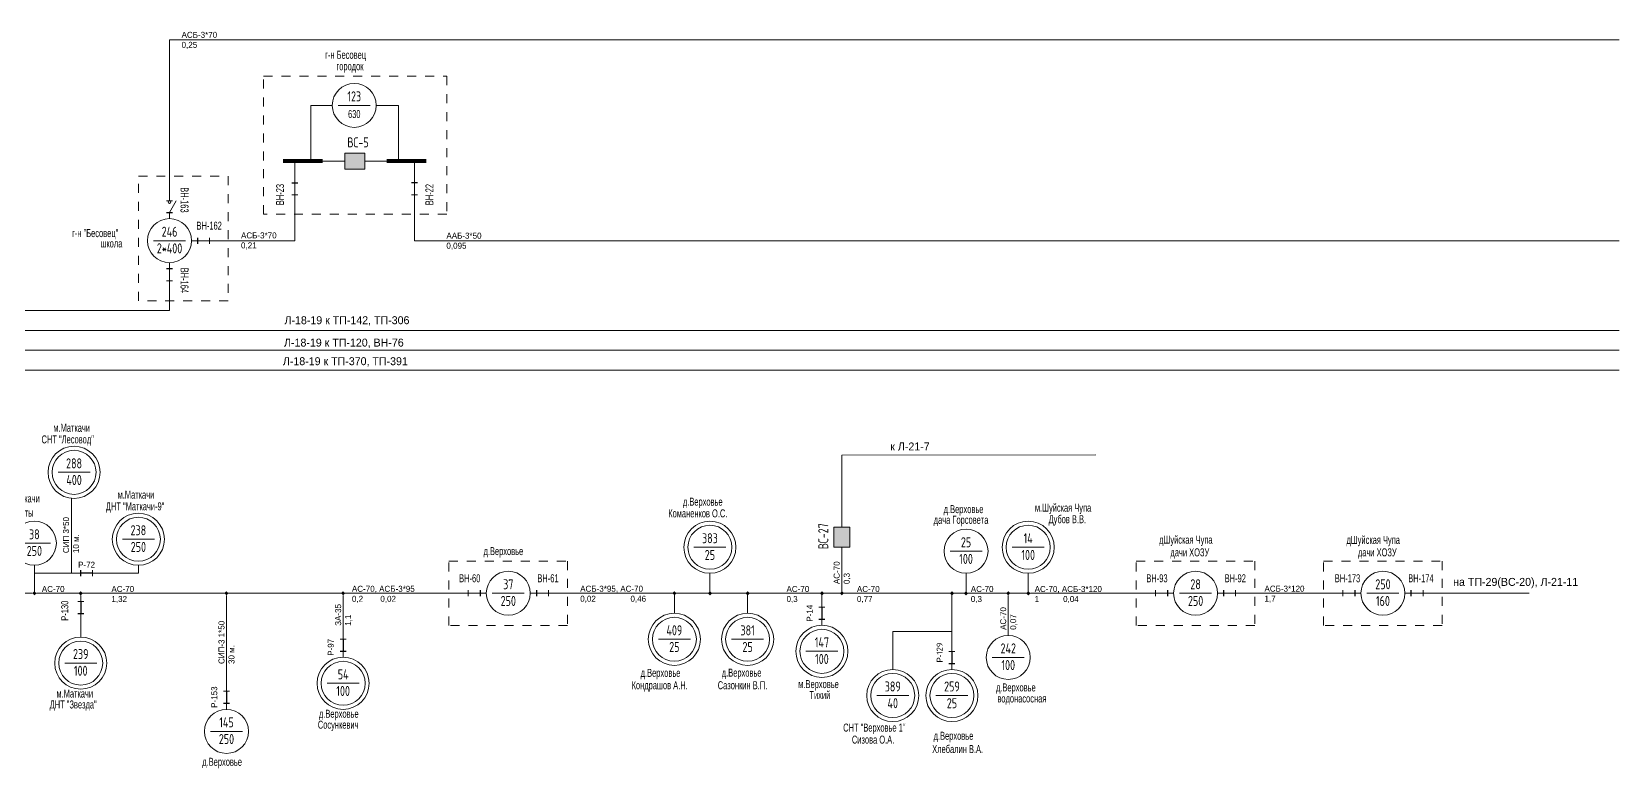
# Model space of a CAD drawing. Header units: millimetres. Extents: x 761 to 2477, y -1102 to -145.
# Drawn here: x 1527.9 to 1704.6, y -352.6 to -270.7 of the extents above; entities that cross this region are included whole.
import ezdxf
from ezdxf.enums import TextEntityAlignment as Align

# ---------------------------------------------------------------- set-up
doc = ezdxf.new("R2010")
doc.units = ezdxf.units.MM
doc.linetypes.add('JIS_02_1.0', pattern=[2, 1, -1])
for name, color, linetype, lineweight in [('10_КВ', 250, 'Continuous', 18), ('АТРИБУТЫ', 7, 'Continuous', 13), ('РАЗЪЕД_РУБИЛЬН', 150, 'Continuous', 13), ('ТЕКСТ', 7, 'Continuous', 13)]:
    doc.layers.add(name, color=color, linetype=linetype, lineweight=lineweight)
doc.layers.add('СХ_ОПЕРАТИВНАЯ', color=10, linetype='Continuous')
doc.layers.add('ШУНТ_РАЗЪЕД', color=161, linetype='Continuous')
doc.styles.add('ATTRIB', font='txt.shx', dxfattribs={"width": 0.7, "height": 5})
doc.styles.add('ТЕКСТ_МОДЕЛИ', font='txt.shx', dxfattribs={"width": 0.7, "height": 5})

# ---------------------------------------------------------------- blocks, each defined once
blk = doc.blocks.new('ОТВЕТВЛЕНИЕ')
at = {"color": 0, "linetype": 'ByBlock'}
blk.add_solid([(0, 1.06), (1.06, 0), (-1.06, 0), (0, -1.06)], dxfattribs=at)
blk = doc.blocks.new('ТРАНСФ_ПОДСТ')
at = {"color": 7}
blk.add_line((-8, -11), (8, -11), dxfattribs=at)
at = {"color": 0}
blk.add_circle((0, -11), 11, dxfattribs=at)
at = {"layer": 'АТРИБУТЫ', "style": 'ATTRIB', "width": 0.7, "flags": 4}
for tag, p in [('OBOZN', (0, -9)), ('MOCHNOCT', (0, -17.33))]:
    blk.add_attdef(tag, text='', height=5, dxfattribs=at).set_placement(p, align=Align.CENTER)
at = {"layer": 'АТРИБУТЫ', "style": 'ТЕКСТ_МОДЕЛИ', "width": 0.7}
blk.add_attdef('MESTO_1', text='', height=5, dxfattribs=at).set_placement((14, -11), align=Align.BOTTOM_LEFT)
blk.add_attdef('MESTO_2', text='', height=5, dxfattribs=at).set_placement((14, -12), align=Align.TOP_LEFT)
blk = doc.blocks.new('РАЗЪЕДИНИТЕЛЬ')
at = {"color": 0, "linetype": 'ByBlock'}
for p, q in [((0, 0), (0, -3)), ((0, -9), (0, -12))]:
    blk.add_line(p, q, dxfattribs=at)
at = {"layer": 'РАЗЪЕД_РУБИЛЬН', "color": 0, "linetype": 'ByBlock'}
blk.add_line((-1.5, -3), (1.5, -3), dxfattribs=at)
at = {"layer": 'СХ_ОПЕРАТИВНАЯ', "color": 0, "linetype": 'ByBlock'}
blk.add_line((-1.5, -9), (1.5, -9), dxfattribs=at)
at = {"layer": 'ШУНТ_РАЗЪЕД', "color": 0}
blk.add_line((0, -3), (0, -9), dxfattribs=at)
at = {"layer": 'РАЗЪЕД_РУБИЛЬН', "color": 7, "style": 'ATTRIB', "width": 0.7}
blk.add_attdef('ДИСП_НОМ', text='', height=5, dxfattribs=at).set_placement((-4.75, -6), align=Align.MIDDLE_RIGHT)
at = {"layer": 'РАЗЪЕД_РУБИЛЬН', "color": 7, "style": 'ATTRIB', "width": 0.7, "flags": 1}
blk.add_attdef('КОД', text='', height=5, dxfattribs=at).set_placement((-4.75, -12), align=Align.MIDDLE_RIGHT)
blk = doc.blocks.new('ВЫКЛ_НАГРУЗКИ')
at = {"color": 0, "linetype": 'ByBlock'}
for p, q in [((0, 0), (0, -3)), ((0, -9), (0, -12))]:
    blk.add_line(p, q, dxfattribs=at)
at = {"layer": 'РАЗЪЕД_РУБИЛЬН', "color": 0, "linetype": 'ByBlock'}
blk.add_line((-1.5, -3), (1.5, -3), dxfattribs=at)
at = {"layer": 'СХ_ОПЕРАТИВНАЯ', "color": 0, "linetype": 'ByBlock'}
blk.add_line((-1.5, -9), (1.5, -9), dxfattribs=at)
at = {"layer": 'РАЗЪЕД_РУБИЛЬН', "color": 7, "style": 'ATTRIB', "width": 0.7}
blk.add_attdef('ДИСП_НОМ', text='', height=5, dxfattribs=at).set_placement((-4.75, -6), align=Align.MIDDLE_RIGHT)
at = {"layer": 'РАЗЪЕД_РУБИЛЬН', "color": 7, "style": 'ATTRIB', "width": 0.7, "flags": 1}
blk.add_attdef('КОД', text='', height=5, dxfattribs=at).set_placement((-4.75, -12), align=Align.MIDDLE_RIGHT)
blk = doc.blocks.new('ВЫКЛЮЧАТЕЛЬ')
at = {"color": 0, "linetype": 'ByBlock'}
for p, q in [((0, 0), (0, -3)), ((0, -13), (0, -16))]:
    blk.add_line(p, q, dxfattribs=at)
blk.add_lwpolyline([(-4, -3), (4, -3), (4, -13), (-4, -13)], close=True, dxfattribs=at)
at = {"layer": 'АТРИБУТЫ', "style": 'ATTRIB', "width": 0.7}
blk.add_attdef('ДИСП_НОМ', text='', height=5, dxfattribs=at).set_placement((-6, -8), align=Align.MIDDLE_RIGHT)
at = {"layer": 'АТРИБУТЫ', "style": 'ATTRIB', "width": 0.7, "flags": 1}
blk.add_attdef('КОД', text='', height=5, dxfattribs=at).set_placement((-6, -14), align=Align.MIDDLE_RIGHT)

msp = doc.modelspace()

# ---------------------------------------------------------------- hatches: boundary and pattern name
at = {"layer": '10_КВ'}
h = msp.add_hatch(color=7, dxfattribs=at)
h.dxf.hatch_style = 1
h.paths.add_polyline_path([(1564.95, -285.93), (1564.95, -284.15), (1562.72, -284.15), (1562.72, -285.93)])
edge = h.paths.add_edge_path()
edge.add_line((1562.72, -285.04), (1562.05, -285.04))
edge = h.paths.add_edge_path()
edge.add_line((1565.62, -285.04), (1564.95, -285.04))
h.paths.add_polyline_path([(1562.26, -283.8), (1565.67, -283.8), (1565.67, -282.13), (1562.26, -282.13)], flags=9)
msp.add_hatch(color=7, dxfattribs=at).paths.add_polyline_path([(1617.2, -325.79), (1617.2, -328.02), (1618.98, -328.02), (1618.98, -325.79)])

# ---------------------------------------------------------------- linework, layer by layer
at = {"layer": '10_КВ', "color": 112}
for p, q in [((1543.22, -288.78), (1543.22, -271.53)), ((1543.22, -271.53), (1704.64, -271.53))]:
    msp.add_line(p, q, dxfattribs=at)
at = {"layer": '10_КВ', "color": 7}
for p, q in [((1558.96, -285.04), (1558.96, -278.84)), ((1558.96, -278.84), (1561.34, -278.84)), ((1568.71, -278.84), (1566.24, -278.84)), ((1568.71, -285.04), (1568.71, -278.84)), ((1557.19, -286.81), (1557.19, -285.04)), ((1560.28, -285.04), (1562.05, -285.04)), ((1565.22, -285.04), (1567.39, -285.04)), ((1570.48, -286.81), (1570.48, -285.04)), ((1557.19, -288.81), (1557.19, -286.81)), ((1570.48, -288.81), (1570.48, -287.47)), ((1543.22, -290.78), (1543.96, -289.45)), ((1557.19, -289.48), (1557.19, -293.9)), ((1570.48, -289.48), (1570.48, -293.9)), ((1546.33, -293.9), (1547.67, -293.9)), ((1548.34, -293.9), (1557.19, -293.9)), ((1570.48, -293.9), (1704.64, -293.9)), ((1543.22, -298.36), (1543.22, -297.02)), ((1543.22, -299.02), (1543.22, -301.68)), ((1490.34, -301.68), (1543.22, -301.68)), ((1508.5, -303.89), (1704.64, -303.89)), ((1512.92, -306.1), (1704.64, -306.1)), ((1517.35, -308.32), (1704.64, -308.32)), ((1618.09, -317.76), (1646.38, -317.75)), ((1618.09, -325.12), (1618.09, -317.76)), ((1618.09, -333.14), (1618.09, -328.68)), ((1528.17, -330.91), (1528.17, -330.02)), ((1539.75, -330.91), (1539.75, -330.02)), ((1528.17, -333.14), (1528.17, -330.91)), ((1528.17, -333.14), (1528.17, -330.91)), ((1528.17, -330.91), (1532.62, -330.91)), ((1535.3, -330.91), (1539.75, -330.91)), ((1603.39, -333.14), (1603.39, -330.91)), ((1631.91, -333.14), (1631.91, -330.91)), ((1638.83, -333.14), (1638.83, -330.91)), ((1527.94, -333.14), (1492.55, -333.14)), ((1528.41, -333.14), (1533.33, -333.14)), ((1533.33, -333.14), (1543.16, -333.14)), ((1543.16, -333.14), (1562.55, -333.14)), ((1549.56, -333.38), (1549.56, -337.83)), ((1562.55, -333.14), (1575.82, -333.14)), ((1562.55, -333.38), (1562.55, -337.83)), ((1576.49, -333.14), (1577.83, -333.14)), ((1584.06, -333.14), (1585.4, -333.14)), ((1586.07, -333.14), (1599.34, -333.14)), ((1599.34, -333.14), (1601.57, -333.14)), ((1599.43, -335.37), (1599.43, -333.14)), ((1601.57, -333.14), (1601.81, -333.14)), ((1601.81, -333.14), (1606.26, -333.14)), ((1606.26, -333.14), (1615.86, -333.14)), ((1607.59, -335.37), (1607.59, -333.14)), ((1615.86, -333.14), (1615.86, -334.03)), ((1615.86, -333.14), (1618.09, -333.14)), ((1618.32, -333.14), (1624.96, -333.14)), ((1624.96, -333.14), (1627.47, -333.14)), ((1627.47, -333.14), (1629.68, -333.14)), ((1629.68, -333.14), (1631.91, -333.14)), ((1630.34, -335.37), (1630.34, -333.14)), ((1632.15, -333.14), (1636.6, -333.14)), ((1636.6, -333.14), (1638.83, -333.14)), ((1636.61, -337.83), (1636.61, -333.37)), ((1639.08, -333.14), (1652.35, -333.14)), ((1653.02, -333.14), (1654.35, -333.14)), ((1660.59, -333.14), (1661.92, -333.14)), ((1662.59, -333.14), (1673.21, -333.14)), ((1673.88, -333.14), (1675.22, -333.14)), ((1681.45, -333.14), (1682.79, -333.14)), ((1682.93, -333.14), (1694.62, -333.14)), ((1630.34, -335.37), (1630.34, -338.95)), ((1533.33, -336.05), (1533.33, -338.01)), ((1630.34, -337.4), (1623.75, -337.4)), ((1623.75, -341.15), (1623.75, -337.4)), ((1623.75, -337.4), (1623.75, -337.4)), ((1549.56, -337.83), (1549.56, -343.38)), ((1623.75, -341.62), (1623.75, -341.15))]:
    msp.add_line(p, q, dxfattribs=at)
at = {"layer": '10_КВ', "color": 7, "ltscale": 100}
msp.add_line((1532.31, -322.58), (1532.31, -330.91), dxfattribs=at)
at = {"layer": '10_КВ', "color": 7, "linetype": 'JIS_02_1.0'}
for points in [[(1553.68, -275.61), (1574.08, -275.61), (1574.08, -290.96), (1553.68, -290.96)], [(1539.75, -286.72), (1549.75, -286.72), (1549.75, -300.58), (1539.75, -300.58)], [(1574.33, -329.55), (1587.52, -329.55), (1587.52, -336.72), (1574.33, -336.72)], [(1650.86, -329.55), (1664.05, -329.55), (1664.05, -336.72), (1650.86, -336.72)], [(1671.72, -329.55), (1684.91, -329.55), (1684.91, -336.72), (1671.72, -336.72)]]:
    msp.add_lwpolyline(points, close=True, dxfattribs=at)
at = {"layer": '10_КВ', "color": 7, "const_width": 0.445}
for points in [[(1560.28, -285.04), (1555.86, -285.04)], [(1571.81, -285.04), (1567.39, -285.04)]]:
    msp.add_lwpolyline(points, dxfattribs=at)
at = {"layer": '10_КВ', "color": 7}
for centre, radius in [((1543.22, -289.6), 0.147), ((1532.59, -319.68), 2.9), ((1539.75, -327.13), 2.9), ((1603.39, -328.02), 2.9), ((1638.83, -328.02), 2.9), ((1599.43, -338.26), 2.9), ((1607.59, -338.26), 2.9), ((1615.86, -339.6), 2.9), ((1533.33, -340.91), 2.9), ((1562.55, -343.16), 2.9), ((1623.75, -344.52), 2.9), ((1630.34, -344.52), 2.9)]:
    msp.add_circle(centre, radius, dxfattribs=at)

# ---------------------------------------------------------------- block references
ref = msp.add_blockref('ТРАНСФ_ПОДСТ', (1563.79, -276.39), dxfattribs=dict(at, xscale=0.2227016151358459, yscale=0.2227016151358459, zscale=0.2227016151358459))
ref.add_attrib('MESTO_1', 'г-н Бесовец', dxfattribs={"layer": 'АТРИБУТЫ', "height": 0.8908, "width": 0.7}).set_placement((1560.55, -273.93), align=Align.BOTTOM_LEFT)
ref.add_attrib('MESTO_2', 'городок', dxfattribs={"layer": 'АТРИБУТЫ', "height": 0.891, "width": 0.7}).set_placement((1561.81, -274.04), align=Align.TOP_LEFT)
ref.add_attrib('OBOZN', '123', dxfattribs={"layer": 'АТРИБУТЫ', "height": 1.114, "style": 'ATTRIB', "width": 0.7, "flags": 4}).set_placement((1563.79, -278.4), align=Align.CENTER)
ref.add_attrib('MOCHNOCT', '630', dxfattribs={"layer": 'АТРИБУТЫ', "height": 0.885, "width": 0.7, "flags": 4}).set_placement((1563.79, -280.25), align=Align.CENTER)
ref = msp.add_blockref('ВЫКЛЮЧАТЕЛЬ', (1565.62, -285.04), dxfattribs=dict(at, xscale=-0.2227016151359717, yscale=0.2227016151359717, zscale=0.2227016151360001, rotation=270))
ref.add_attrib('ДИСП_НОМ', 'ВС-5', dxfattribs={"layer": 'АТРИБУТЫ', "height": 1.114, "style": 'ATTRIB', "width": 0.7}).set_placement((1565.39, -282.96), align=Align.MIDDLE_RIGHT)
ref = msp.add_blockref('ВЫКЛ_НАГРУЗКИ', (1543.22, -288.78), dxfattribs=dict(at, xscale=-0.2227016151358459, yscale=0.2227016151359717, zscale=0.2227016151360001))
ref.add_attrib('ДИСП_НОМ', 'ВН-163', dxfattribs={"layer": 'РАЗЪЕД_РУБИЛЬН', "color": 7, "height": 0.891, "rotation": 270, "width": 0.7}).set_placement((1544.89, -290.78), align=Align.MIDDLE_RIGHT)
ref = msp.add_blockref('ВЫКЛ_НАГРУЗКИ', (1557.19, -289.48), dxfattribs=dict(at, xscale=-0.2227016151358459, yscale=0.2227016151359717, zscale=0.2227016151360001, rotation=180))
ref.add_attrib('ДИСП_НОМ', 'ВН-23', dxfattribs={"layer": 'РАЗЪЕД_РУБИЛЬН', "color": 7, "height": 0.891, "rotation": 90, "width": 0.7}).set_placement((1555.52, -288.77), align=Align.MIDDLE)
ref = msp.add_blockref('ВЫКЛ_НАГРУЗКИ', (1570.48, -289.48), dxfattribs=dict(at, xscale=0.2227016151358459, yscale=0.2227016151358459, zscale=0.2227016151358459, rotation=180))
ref.add_attrib('ДИСП_НОМ', 'ВН-22', dxfattribs={"layer": 'РАЗЪЕД_РУБИЛЬН', "color": 7, "height": 0.891, "rotation": 90, "width": 0.7}).set_placement((1572.15, -288.77), align=Align.MIDDLE)
ref = msp.add_blockref('ТРАНСФ_ПОДСТ', (1543.22, -291.45), dxfattribs=dict(at, xscale=0.2227016151358459, yscale=0.2227016151358459, zscale=0.2227016151358459))
ref.add_attrib('MESTO_1', 'г-н "Бесовец"', dxfattribs={"layer": 'АТРИБУТЫ', "height": 0.8908, "width": 0.7}).set_placement((1532.37, -293.77), align=Align.BOTTOM_LEFT)
ref.add_attrib('MESTO_2', 'школа', dxfattribs={"layer": 'АТРИБУТЫ', "height": 0.891, "width": 0.7}).set_placement((1535.52, -293.76), align=Align.TOP_LEFT)
ref.add_attrib('OBOZN', '246', dxfattribs={"layer": 'АТРИБУТЫ', "height": 1.114, "style": 'ATTRIB', "width": 0.7, "flags": 4}).set_placement((1543.22, -293.46), align=Align.CENTER)
ref.add_attrib('MOCHNOCT', '2*400', dxfattribs={"layer": 'АТРИБУТЫ', "height": 1.114, "style": 'ATTRIB', "width": 0.7, "flags": 4}).set_placement((1543.22, -295.31), align=Align.CENTER)
ref = msp.add_blockref('ВЫКЛ_НАГРУЗКИ', (1548.34, -293.9), dxfattribs=dict(at, xscale=0.2227016151359717, yscale=0.2227016151359717, zscale=0.2227016151359717, rotation=270))
ref.add_attrib('ДИСП_НОМ', 'ВН-162', dxfattribs={"layer": 'РАЗЪЕД_РУБИЛЬН', "color": 7, "height": 0.891, "width": 0.7}).set_placement((1547.63, -292.23), align=Align.MIDDLE)
ref = msp.add_blockref('ВЫКЛ_НАГРУЗКИ', (1543.22, -299.02), dxfattribs=dict(at, xscale=0.2227016151358459, yscale=0.2227016151358459, zscale=0.2227016151358459, rotation=180))
ref.add_attrib('ДИСП_НОМ', 'ВН-164', dxfattribs={"layer": 'РАЗЪЕД_РУБИЛЬН', "color": 7, "height": 0.891, "rotation": 270, "width": 0.7}).set_placement((1544.89, -298.32), align=Align.MIDDLE)
ref = msp.add_blockref('ТРАНСФ_ПОДСТ', (1532.59, -317.23), dxfattribs=dict(at, xscale=0.2227016151358459, yscale=0.2227016151358459, zscale=0.2227016151358459))
ref.add_attrib('MESTO_1', 'м.Маткачи', dxfattribs={"layer": 'АТРИБУТЫ', "height": 0.891, "width": 0.7}).set_placement((1530.28, -315.44), align=Align.BOTTOM_LEFT)
ref.add_attrib('MESTO_2', 'СНТ "Лесовод"', dxfattribs={"layer": 'АТРИБУТЫ', "height": 0.8908, "width": 0.7}).set_placement((1528.97, -315.57), align=Align.TOP_LEFT)
ref.add_attrib('OBOZN', '288', dxfattribs={"layer": 'АТРИБУТЫ', "height": 1.114, "style": 'ATTRIB', "width": 0.7, "flags": 4}).set_placement((1532.59, -319.24), align=Align.CENTER)
ref.add_attrib('MOCHNOCT', '400', dxfattribs={"layer": 'АТРИБУТЫ', "height": 1.114, "style": 'ATTRIB', "width": 0.7, "flags": 4}).set_placement((1532.59, -321.09), align=Align.CENTER)
ref = msp.add_blockref('ТРАНСФ_ПОДСТ', (1528.17, -325.12), dxfattribs=dict(at, xscale=0.2227016151358459, yscale=0.2227016151358459, zscale=0.2227016151358459))
ref.add_attrib('MESTO_1', 'м.Маткачи', dxfattribs={"layer": 'АТРИБУТЫ', "height": 0.891, "width": 0.7}).set_placement((1524.7, -323.3), align=Align.BOTTOM_LEFT)
ref.add_attrib('MESTO_2', 'б/о, Соты', dxfattribs={"layer": 'АТРИБУТЫ', "height": 0.891, "width": 0.7}).set_placement((1524.39, -323.72), align=Align.TOP_LEFT)
ref.add_attrib('OBOZN', '38', dxfattribs={"layer": 'АТРИБУТЫ', "height": 1.114, "style": 'ATTRIB', "width": 0.7, "flags": 4}).set_placement((1528.17, -327.13), align=Align.CENTER)
ref.add_attrib('MOCHNOCT', '250', dxfattribs={"layer": 'АТРИБУТЫ', "height": 1.114, "style": 'ATTRIB', "width": 0.7, "flags": 4}).set_placement((1528.17, -328.98), align=Align.CENTER)
ref = msp.add_blockref('ТРАНСФ_ПОДСТ', (1539.75, -324.68), dxfattribs=dict(at, xscale=0.2227016151358459, yscale=0.2227016151358459, zscale=0.2227016151358459))
ref.add_attrib('MESTO_1', 'м.Маткачи', dxfattribs={"layer": 'АТРИБУТЫ', "height": 0.891, "width": 0.7}).set_placement((1537.44, -322.88), align=Align.BOTTOM_LEFT)
ref.add_attrib('MESTO_2', 'ДНТ "Маткачи-9"', dxfattribs={"layer": 'АТРИБУТЫ', "height": 0.8908, "width": 0.7}).set_placement((1536.13, -323.02), align=Align.TOP_LEFT)
ref.add_attrib('OBOZN', '238', dxfattribs={"layer": 'АТРИБУТЫ', "height": 1.114, "style": 'ATTRIB', "width": 0.7, "flags": 4}).set_placement((1539.75, -326.68), align=Align.CENTER)
ref.add_attrib('MOCHNOCT', '250', dxfattribs={"layer": 'АТРИБУТЫ', "height": 1.114, "style": 'ATTRIB', "width": 0.7, "flags": 4}).set_placement((1539.75, -328.54), align=Align.CENTER)
ref = msp.add_blockref('ТРАНСФ_ПОДСТ', (1603.39, -325.57), dxfattribs=dict(at, xscale=0.2227016151358459, yscale=0.2227016151358459, zscale=0.2227016151358459))
ref.add_attrib('MESTO_1', 'д.Верховье', dxfattribs={"layer": 'АТРИБУТЫ', "height": 0.891, "width": 0.7}).set_placement((1600.38, -323.66), align=Align.BOTTOM_LEFT)
ref.add_attrib('MESTO_2', 'Команенков О.С.', dxfattribs={"layer": 'АТРИБУТЫ', "height": 0.8908, "width": 0.7}).set_placement((1598.75, -323.8), align=Align.TOP_LEFT)
ref.add_attrib('OBOZN', '383', dxfattribs={"layer": 'АТРИБУТЫ', "height": 1.114, "style": 'ATTRIB', "width": 0.7, "flags": 4}).set_placement((1603.39, -327.57), align=Align.CENTER)
ref.add_attrib('MOCHNOCT', '25', dxfattribs={"layer": 'АТРИБУТЫ', "height": 1.114, "style": 'ATTRIB', "width": 0.7, "flags": 4}).set_placement((1603.39, -329.43), align=Align.CENTER)
ref = msp.add_blockref('ТРАНСФ_ПОДСТ', (1631.91, -326.01), dxfattribs=dict(at, xscale=0.2227016151358459, yscale=0.2227016151358459, zscale=0.2227016151358459))
ref.add_attrib('MESTO_1', 'д.Верховье', dxfattribs={"layer": 'АТРИБУТЫ', "height": 0.891, "width": 0.7}).set_placement((1629.42, -324.49), align=Align.BOTTOM_LEFT)
ref.add_attrib('MESTO_2', 'дача Горсовета', dxfattribs={"layer": 'АТРИБУТЫ', "height": 0.8908, "width": 0.7}).set_placement((1628.31, -324.52), align=Align.TOP_LEFT)
ref.add_attrib('OBOZN', '25', dxfattribs={"layer": 'АТРИБУТЫ', "height": 1.114, "style": 'ATTRIB', "width": 0.7, "flags": 4}).set_placement((1631.91, -328.02), align=Align.CENTER)
ref.add_attrib('MOCHNOCT', '100', dxfattribs={"layer": 'АТРИБУТЫ', "height": 1.114, "style": 'ATTRIB', "width": 0.7, "flags": 4}).set_placement((1631.91, -329.87), align=Align.CENTER)
ref = msp.add_blockref('ТРАНСФ_ПОДСТ', (1638.83, -325.57), dxfattribs=dict(at, xscale=0.2227016151358459, yscale=0.2227016151358459, zscale=0.2227016151358459))
ref.add_attrib('MESTO_1', 'м.Шуйская Чупа', dxfattribs={"layer": 'АТРИБУТЫ', "height": 0.8908, "width": 0.7}).set_placement((1639.58, -324.33), align=Align.BOTTOM_LEFT)
ref.add_attrib('MESTO_2', 'Дубов В.В.', dxfattribs={"layer": 'АТРИБУТЫ', "height": 0.891, "width": 0.7}).set_placement((1641.1, -324.45), align=Align.TOP_LEFT)
ref.add_attrib('OBOZN', '14', dxfattribs={"layer": 'АТРИБУТЫ', "height": 1.114, "style": 'ATTRIB', "width": 0.7, "flags": 4}).set_placement((1638.83, -327.57), align=Align.CENTER)
ref.add_attrib('MOCHNOCT', '100', dxfattribs={"layer": 'АТРИБУТЫ', "height": 1.114, "style": 'ATTRIB', "width": 0.7, "flags": 4}).set_placement((1638.83, -329.43), align=Align.CENTER)
ref = msp.add_blockref('ВЫКЛЮЧАТЕЛЬ', (1618.09, -325.12), dxfattribs=dict(at, xscale=-0.2227016151358459, yscale=0.2227016151359717, zscale=0.2227016151360001))
ref.add_attrib('ДИСП_НОМ', 'ВС-27', dxfattribs={"layer": 'АТРИБУТЫ', "height": 1.114, "rotation": 90, "style": 'ATTRIB', "width": 0.7}).set_placement((1616.01, -325.34), align=Align.MIDDLE_RIGHT)
ref = msp.add_blockref('ТРАНСФ_ПОДСТ', (1657.47, -330.69), dxfattribs=dict(at, xscale=0.2227016151358459, yscale=0.2227016151358459, zscale=0.2227016151358459))
ref.add_attrib('MESTO_1', 'дШуйская Чупа', dxfattribs={"layer": 'АТРИБУТЫ', "height": 0.8908, "width": 0.7}).set_placement((1653.41, -327.89), align=Align.BOTTOM_LEFT)
ref.add_attrib('MESTO_2', 'дачи ХОЗУ', dxfattribs={"layer": 'АТРИБУТЫ', "height": 0.891, "width": 0.7}).set_placement((1654.67, -328.14), align=Align.TOP_LEFT)
ref.add_attrib('OBOZN', '28', dxfattribs={"layer": 'АТРИБУТЫ', "height": 1.114, "style": 'ATTRIB', "width": 0.7, "flags": 4}).set_placement((1657.47, -332.69), align=Align.CENTER)
ref.add_attrib('MOCHNOCT', '250', dxfattribs={"layer": 'АТРИБУТЫ', "height": 1.114, "style": 'ATTRIB', "width": 0.7, "flags": 4}).set_placement((1657.47, -334.55), align=Align.CENTER)
ref = msp.add_blockref('ТРАНСФ_ПОДСТ', (1678.33, -330.69), dxfattribs=dict(at, xscale=0.2227016151358459, yscale=0.2227016151358459, zscale=0.2227016151358459))
ref.add_attrib('MESTO_1', 'дШуйская Чупа', dxfattribs={"layer": 'АТРИБУТЫ', "height": 0.8908, "width": 0.7}).set_placement((1674.27, -327.91), align=Align.BOTTOM_LEFT)
ref.add_attrib('MESTO_2', 'дачи ХОЗУ', dxfattribs={"layer": 'АТРИБУТЫ', "height": 0.891, "width": 0.7}).set_placement((1675.54, -328.14), align=Align.TOP_LEFT)
ref.add_attrib('OBOZN', '250', dxfattribs={"layer": 'АТРИБУТЫ', "height": 1.114, "style": 'ATTRIB', "width": 0.7, "flags": 4}).set_placement((1678.33, -332.69), align=Align.CENTER)
ref.add_attrib('MOCHNOCT', '160', dxfattribs={"layer": 'АТРИБУТЫ', "height": 1.114, "style": 'ATTRIB', "width": 0.7, "flags": 4}).set_placement((1678.33, -334.55), align=Align.CENTER)
ref = msp.add_blockref('ТРАНСФ_ПОДСТ', (1580.94, -330.69), dxfattribs=dict(at, xscale=0.2227016151358459, yscale=0.2227016151358459, zscale=0.2227016151358459))
ref.add_attrib('MESTO_1', 'д.Верховье', dxfattribs={"layer": 'АТРИБУТЫ', "height": 0.891, "width": 0.7}).set_placement((1578.18, -329.16), align=Align.BOTTOM_LEFT)
ref.add_attrib('OBOZN', '37', dxfattribs={"layer": 'АТРИБУТЫ', "height": 1.114, "style": 'ATTRIB', "width": 0.7, "flags": 4}).set_placement((1580.94, -332.69), align=Align.CENTER)
ref.add_attrib('MOCHNOCT', '250', dxfattribs={"layer": 'АТРИБУТЫ', "height": 1.114, "style": 'ATTRIB', "width": 0.7, "flags": 4}).set_placement((1580.94, -334.55), align=Align.CENTER)
at = {"layer": '10_КВ', "color": 7, "xscale": 0.2227016151359717, "yscale": 0.2227016151359717, "zscale": 0.2227016151359717, "rotation": 270}
msp.add_blockref('РАЗЪЕДИНИТЕЛЬ', (1535.3, -330.91), dxfattribs=at)
at = {"layer": '10_КВ', "color": 7}
ref = msp.add_blockref('ВЫКЛ_НАГРУЗКИ', (1575.82, -333.14), dxfattribs=dict(at, xscale=-0.2227016151359717, yscale=0.2227016151359717, zscale=0.2227016151360001, rotation=90))
ref.add_attrib('ДИСП_НОМ', 'ВН-60', dxfattribs={"layer": 'РАЗЪЕД_РУБИЛЬН', "color": 7, "height": 0.891, "width": 0.7}).set_placement((1577.83, -331.47), align=Align.MIDDLE_RIGHT)
ref = msp.add_blockref('ВЫКЛ_НАГРУЗКИ', (1586.07, -333.14), dxfattribs=dict(at, xscale=0.2227016151359717, yscale=0.2227016151359717, zscale=0.2227016151359717, rotation=270))
ref.add_attrib('ДИСП_НОМ', 'ВН-61', dxfattribs={"layer": 'РАЗЪЕД_РУБИЛЬН', "color": 7, "height": 0.891, "width": 0.7}).set_placement((1585.36, -331.47), align=Align.MIDDLE)
ref = msp.add_blockref('ВЫКЛ_НАГРУЗКИ', (1652.35, -333.14), dxfattribs=dict(at, xscale=-0.2227016151359717, yscale=0.2227016151359717, zscale=0.2227016151360001, rotation=90))
ref.add_attrib('ДИСП_НОМ', 'ВН-93', dxfattribs={"layer": 'РАЗЪЕД_РУБИЛЬН', "color": 7, "height": 0.891, "width": 0.7}).set_placement((1654.35, -331.47), align=Align.MIDDLE_RIGHT)
ref = msp.add_blockref('ВЫКЛ_НАГРУЗКИ', (1662.59, -333.14), dxfattribs=dict(at, xscale=0.2227016151359717, yscale=0.2227016151359717, zscale=0.2227016151359717, rotation=270))
ref.add_attrib('ДИСП_НОМ', 'ВН-92', dxfattribs={"layer": 'РАЗЪЕД_РУБИЛЬН', "color": 7, "height": 0.891, "width": 0.7}).set_placement((1661.89, -331.47), align=Align.MIDDLE)
ref = msp.add_blockref('ВЫКЛ_НАГРУЗКИ', (1673.21, -333.14), dxfattribs=dict(at, xscale=-0.2227016151359717, yscale=0.2227016151359717, zscale=0.2227016151360001, rotation=90))
ref.add_attrib('ДИСП_НОМ', 'ВН-173', dxfattribs={"layer": 'РАЗЪЕД_РУБИЛЬН', "color": 7, "height": 0.891, "width": 0.7}).set_placement((1675.8, -331.47), align=Align.MIDDLE_RIGHT)
ref = msp.add_blockref('ВЫКЛ_НАГРУЗКИ', (1683.46, -333.14), dxfattribs=dict(at, xscale=0.2227016151359717, yscale=0.2227016151359717, zscale=0.2227016151359717, rotation=270))
ref.add_attrib('ДИСП_НОМ', 'ВН-174', dxfattribs={"layer": 'РАЗЪЕД_РУБИЛЬН', "color": 7, "height": 0.891, "width": 0.7}).set_placement((1682.56, -331.47), align=Align.MIDDLE)
at = {"layer": '10_КВ', "color": 7, "xscale": 0.2227016151358459, "yscale": 0.2227016151358459, "zscale": 0.2227016151358459}
for name, p in [('ОТВЕТВЛЕНИЕ', (1528.18, -333.14)), ('ОТВЕТВЛЕНИЕ', (1533.33, -333.14)), ('ОТВЕТВЛЕНИЕ', (1549.56, -333.14)), ('ОТВЕТВЛЕНИЕ', (1562.55, -333.14)), ('ОТВЕТВЛЕНИЕ', (1599.44, -333.14)), ('ОТВЕТВЛЕНИЕ', (1603.4, -333.14)), ('ОТВЕТВЛЕНИЕ', (1607.6, -333.14)), ('РАЗЪЕДИНИТЕЛЬ', (1615.86, -334.03)), ('ОТВЕТВЛЕНИЕ', (1615.87, -333.14)), ('ОТВЕТВЛЕНИЕ', (1618.09, -333.14)), ('ОТВЕТВЛЕНИЕ', (1630.35, -333.14)), ('ОТВЕТВЛЕНИЕ', (1631.91, -333.14)), ('ОТВЕТВЛЕНИЕ', (1636.61, -333.14)), ('ОТВЕТВЛЕНИЕ', (1638.84, -333.14)), ('РАЗЪЕДИНИТЕЛЬ', (1562.55, -337.59)), ('РАЗЪЕДИНИТЕЛЬ', (1630.34, -338.95)), ('РАЗЪЕДИНИТЕЛЬ', (1549.56, -343.38))]:
    msp.add_blockref(name, p, dxfattribs=at)
at = {"layer": '10_КВ', "color": 7}
ref = msp.add_blockref('РАЗЪЕДИНИТЕЛЬ', (1533.33, -333.38), dxfattribs=dict(at, xscale=0.2227016151358459, yscale=0.2227016151358459, zscale=0.2227016151358459))
ref.add_attrib('ДИСП_НОМ', 'Р-130', dxfattribs={"layer": 'РАЗЪЕД_РУБИЛЬН', "color": 7, "height": 0.787, "rotation": 90, "width": 0.7}).set_placement((1531.55, -333.96), align=Align.MIDDLE_RIGHT)
ref = msp.add_blockref('ТРАНСФ_ПОДСТ', (1599.43, -335.81), dxfattribs=dict(at, xscale=0.2227016151358459, yscale=0.2227016151358459, zscale=0.2227016151358459))
ref.add_attrib('MESTO_1', 'д.Верховье', dxfattribs={"layer": 'АТРИБУТЫ', "height": 0.891, "width": 0.7}).set_placement((1595.68, -342.71), align=Align.BOTTOM_LEFT)
ref.add_attrib('MESTO_2', 'Кондрашов А.Н.', dxfattribs={"layer": 'АТРИБУТЫ', "height": 0.8908, "width": 0.7}).set_placement((1594.67, -342.93), align=Align.TOP_LEFT)
ref.add_attrib('OBOZN', '409', dxfattribs={"layer": 'АТРИБУТЫ', "height": 1.114, "style": 'ATTRIB', "width": 0.7, "flags": 4}).set_placement((1599.43, -337.82), align=Align.CENTER)
ref.add_attrib('MOCHNOCT', '25', dxfattribs={"layer": 'АТРИБУТЫ', "height": 1.114, "style": 'ATTRIB', "width": 0.7, "flags": 4}).set_placement((1599.43, -339.67), align=Align.CENTER)
ref = msp.add_blockref('ТРАНСФ_ПОДСТ', (1607.59, -335.81), dxfattribs=dict(at, xscale=0.2227016151358459, yscale=0.2227016151358459, zscale=0.2227016151358459))
ref.add_attrib('MESTO_1', 'д.Верховье', dxfattribs={"layer": 'АТРИБУТЫ', "height": 0.891, "width": 0.7}).set_placement((1604.71, -342.69), align=Align.BOTTOM_LEFT)
ref.add_attrib('MESTO_2', 'Сазонкин В.П.', dxfattribs={"layer": 'АТРИБУТЫ', "height": 0.8908, "width": 0.7}).set_placement((1604.26, -342.93), align=Align.TOP_LEFT)
ref.add_attrib('OBOZN', '381', dxfattribs={"layer": 'АТРИБУТЫ', "height": 1.114, "style": 'ATTRIB', "width": 0.7, "flags": 4}).set_placement((1607.59, -337.82), align=Align.CENTER)
ref.add_attrib('MOCHNOCT', '25', dxfattribs={"layer": 'АТРИБУТЫ', "height": 1.114, "style": 'ATTRIB', "width": 0.7, "flags": 4}).set_placement((1607.59, -339.67), align=Align.CENTER)
ref = msp.add_blockref('ТРАНСФ_ПОДСТ', (1615.86, -337.15), dxfattribs=dict(at, xscale=0.2227016151358459, yscale=0.2227016151358459, zscale=0.2227016151358459))
ref.add_attrib('MESTO_1', 'м.Верховье', dxfattribs={"layer": 'АТРИБУТЫ', "height": 0.891, "width": 0.7}).set_placement((1613.23, -343.96), align=Align.BOTTOM_LEFT)
ref.add_attrib('MESTO_2', 'Тихий', dxfattribs={"layer": 'АТРИБУТЫ', "height": 0.891, "width": 0.7}).set_placement((1614.47, -344.02), align=Align.TOP_LEFT)
ref.add_attrib('OBOZN', '147', dxfattribs={"layer": 'АТРИБУТЫ', "height": 1.114, "style": 'ATTRIB', "width": 0.7, "flags": 4}).set_placement((1615.86, -339.15), align=Align.CENTER)
ref.add_attrib('MOCHNOCT', '100', dxfattribs={"layer": 'АТРИБУТЫ', "height": 1.114, "style": 'ATTRIB', "width": 0.7, "flags": 4}).set_placement((1615.86, -341.01), align=Align.CENTER)
ref = msp.add_blockref('ТРАНСФ_ПОДСТ', (1533.33, -338.46), dxfattribs=dict(at, xscale=0.2227016151358459, yscale=0.2227016151358459, zscale=0.2227016151358459))
ref.add_attrib('MESTO_1', 'м.Маткачи', dxfattribs={"layer": 'АТРИБУТЫ', "height": 0.891, "width": 0.7}).set_placement((1530.63, -345.01), align=Align.BOTTOM_LEFT)
ref.add_attrib('MESTO_2', 'ДНТ "Звезда"', dxfattribs={"layer": 'АТРИБУТЫ', "height": 0.8908, "width": 0.7}).set_placement((1529.87, -345.07), align=Align.TOP_LEFT)
ref.add_attrib('OBOZN', '239', dxfattribs={"layer": 'АТРИБУТЫ', "height": 1.114, "style": 'ATTRIB', "width": 0.7, "flags": 4}).set_placement((1533.33, -340.46), align=Align.CENTER)
ref.add_attrib('MOCHNOCT', '100', dxfattribs={"layer": 'АТРИБУТЫ', "height": 1.114, "style": 'ATTRIB', "width": 0.7, "flags": 4}).set_placement((1533.33, -342.32), align=Align.CENTER)
ref = msp.add_blockref('ТРАНСФ_ПОДСТ', (1636.61, -337.83), dxfattribs=dict(at, xscale=0.2227016151358459, yscale=0.2227016151358459, zscale=0.2227016151358459))
ref.add_attrib('MESTO_1', 'д.Верховье', dxfattribs={"layer": 'АТРИБУТЫ', "height": 0.891, "width": 0.7}).set_placement((1635.24, -344.33), align=Align.BOTTOM_LEFT)
ref.add_attrib('MESTO_2', 'водонасосная', dxfattribs={"layer": 'АТРИБУТЫ', "height": 0.8908, "width": 0.7}).set_placement((1635.4, -344.4), align=Align.TOP_LEFT)
ref.add_attrib('OBOZN', '242', dxfattribs={"layer": 'АТРИБУТЫ', "height": 1.114, "style": 'ATTRIB', "width": 0.7, "flags": 4}).set_placement((1636.61, -339.83), align=Align.CENTER)
ref.add_attrib('MOCHNOCT', '100', dxfattribs={"layer": 'АТРИБУТЫ', "height": 1.114, "style": 'ATTRIB', "width": 0.7, "flags": 4}).set_placement((1636.61, -341.69), align=Align.CENTER)
ref = msp.add_blockref('ТРАНСФ_ПОДСТ', (1562.55, -340.71), dxfattribs=dict(at, xscale=0.2227016151358459, yscale=0.2227016151358459, zscale=0.2227016151358459))
ref.add_attrib('MESTO_1', 'д.Верховье', dxfattribs={"layer": 'АТРИБУТЫ', "height": 0.891, "width": 0.7}).set_placement((1559.85, -347.26), align=Align.BOTTOM_LEFT)
ref.add_attrib('MESTO_2', 'Сосункевич', dxfattribs={"layer": 'АТРИБУТЫ', "height": 0.891, "width": 0.7}).set_placement((1559.73, -347.32), align=Align.TOP_LEFT)
ref.add_attrib('OBOZN', '54', dxfattribs={"layer": 'АТРИБУТЫ', "height": 1.114, "style": 'ATTRIB', "width": 0.7, "flags": 4}).set_placement((1562.55, -342.72), align=Align.CENTER)
ref.add_attrib('MOCHNOCT', '100', dxfattribs={"layer": 'АТРИБУТЫ', "height": 1.114, "style": 'ATTRIB', "width": 0.7, "flags": 4}).set_placement((1562.55, -344.57), align=Align.CENTER)
ref = msp.add_blockref('ТРАНСФ_ПОДСТ', (1623.75, -342.07), dxfattribs=dict(at, xscale=0.2227016151358459, yscale=0.2227016151358459, zscale=0.2227016151358459))
ref.add_attrib('MESTO_1', 'СНТ "Верховье 1"', dxfattribs={"layer": 'АТРИБУТЫ', "height": 0.8908, "width": 0.7}).set_placement((1618.23, -348.8), align=Align.BOTTOM_LEFT)
ref.add_attrib('MESTO_2', 'Сизова О.А.', dxfattribs={"layer": 'АТРИБУТЫ', "height": 0.8908, "width": 0.7}).set_placement((1619.2, -348.98), align=Align.TOP_LEFT)
ref.add_attrib('OBOZN', '389', dxfattribs={"layer": 'АТРИБУТЫ', "height": 1.114, "style": 'ATTRIB', "width": 0.7, "flags": 4}).set_placement((1623.75, -344.07), align=Align.CENTER)
ref.add_attrib('MOCHNOCT', '40', dxfattribs={"layer": 'АТРИБУТЫ', "height": 1.114, "style": 'ATTRIB', "width": 0.7, "flags": 4}).set_placement((1623.75, -345.93), align=Align.CENTER)
ref = msp.add_blockref('ТРАНСФ_ПОДСТ', (1630.34, -342.07), dxfattribs=dict(at, xscale=0.2227016151358459, yscale=0.2227016151358459, zscale=0.2227016151358459))
ref.add_attrib('MESTO_1', 'д.Верховье', dxfattribs={"layer": 'АТРИБУТЫ', "height": 0.891, "width": 0.7}).set_placement((1628.3, -349.71), align=Align.BOTTOM_LEFT)
ref.add_attrib('MESTO_2', 'Хлебалин В.А.', dxfattribs={"layer": 'АТРИБУТЫ', "height": 0.8908, "width": 0.7}).set_placement((1628.14, -350.03), align=Align.TOP_LEFT)
ref.add_attrib('OBOZN', '259', dxfattribs={"layer": 'АТРИБУТЫ', "height": 1.114, "style": 'ATTRIB', "width": 0.7, "flags": 4}).set_placement((1630.34, -344.07), align=Align.CENTER)
ref.add_attrib('MOCHNOCT', '25', dxfattribs={"layer": 'АТРИБУТЫ', "height": 1.114, "style": 'ATTRIB', "width": 0.7, "flags": 4}).set_placement((1630.34, -345.93), align=Align.CENTER)
ref = msp.add_blockref('ТРАНСФ_ПОДСТ', (1549.56, -346.06), dxfattribs=dict(at, xscale=0.2227016151358459, yscale=0.2227016151358459, zscale=0.2227016151358459))
ref.add_attrib('MESTO_1', 'д.Верховье', dxfattribs={"layer": 'АТРИБУТЫ', "height": 0.891, "width": 0.7}).set_placement((1546.86, -352.61), align=Align.BOTTOM_LEFT)
ref.add_attrib('OBOZN', '145', dxfattribs={"layer": 'АТРИБУТЫ', "height": 1.114, "style": 'ATTRIB', "width": 0.7, "flags": 4}).set_placement((1549.56, -348.06), align=Align.CENTER)
ref.add_attrib('MOCHNOCT', '250', dxfattribs={"layer": 'АТРИБУТЫ', "height": 1.114, "style": 'ATTRIB', "width": 0.7, "flags": 4}).set_placement((1549.56, -349.92), align=Align.CENTER)

# ---------------------------------------------------------------- texts
at = {"layer": 'ТЕКСТ', "color": 7, "attachment_point": 1}
for s, insert, char_height, width in [('АСБ-3*70\\P0,25', (1544.56, -270.66), 0.668, 21.4356), ('АСБ-3*70\\P0,21', (1551.18, -292.98), 0.668, 21.4356), ('ААБ-3*50\\P0,095', (1574.05, -293.01), 0.668, 21.4356), ('Л-18-19 к ТП-142, ТП-306', (1556.02, -302.31), 0.8849, 26.4771), ('Л-18-19 к ТП-120, ВН-76', (1555.97, -304.8), 0.8849, 25.0242), ('Л-18-19 к ТП-370, ТП-391', (1555.84, -306.87), 0.8849, 23.4706), ('к Л-21-7', (1623.47, -316.36), 0.885, 18.0997), ('Р-72', (1533.04, -329.63), 0.668, 4.6221), ('АС-70', (1529, -332.33), 0.668, 23.0868), ('АС-70\\P1,32', (1536.75, -332.33), 0.668, 23.6723), ('АС-70, АСБ-3*95\\P0,2^I  0,02', (1563.53, -332.31), 0.6681, 21.4356), ('АСБ-3*95, АС-70\\P0,02^I^I 0,46', (1588.95, -332.3), 0.6681, 21.4356), ('АС-70\\P0,3', (1611.92, -332.33), 0.668, 21.4356), ('АС-70\\P0,77', (1619.76, -332.33), 0.668, 21.4356), ('АС-70\\P0,3', (1632.44, -332.33), 0.668, 21.4356), ('АС-70, АСБ-3*120\\P1^I  0,04', (1639.55, -332.33), 0.6681, 21.4356), ('АСБ-3*120\\P1,7', (1665.14, -332.29), 0.668, 22.1162), ('на ТП-29(ВС-20), Л-21-11', (1686.15, -331.43), 0.8849, 20.6193)]:
    msp.add_mtext(s, dxfattribs=dict(at, insert=insert, char_height=char_height, width=width))
at = {"layer": 'ТЕКСТ', "color": 7, "attachment_point": 1, "rotation": 90}
for s, insert, char_height, width in [('СИП 3*50\\P10 м.', (1531.36, -328.67), 0.668, 20.333), ('АС-70\\P0,3', (1617.17, -332.12), 0.668, 6.744), ('ЗА-35\\P1,1', (1561.66, -336.76), 0.668, 6.744), ('Р-14', (1614.15, -336.3), 0.668, 4.6221), ('АС-70\\P0,07', (1635.71, -337.21), 0.668, 6.744), ('СИП-3 1*50\\P30 м.', (1548.67, -341.01), 0.668, 6.744), ('Р-97', (1560.84, -340.1), 0.668, 4.6221), ('Р-{\\Ftxt.shx|c204;129}', (1628.63, -340.85), 0.6681, 4.6221), ('Р-153', (1547.86, -345.89), 0.668, 4.6221)]:
    msp.add_mtext(s, dxfattribs=dict(at, insert=insert, char_height=char_height, width=width))

doc.saveas('drawing.dxf')
